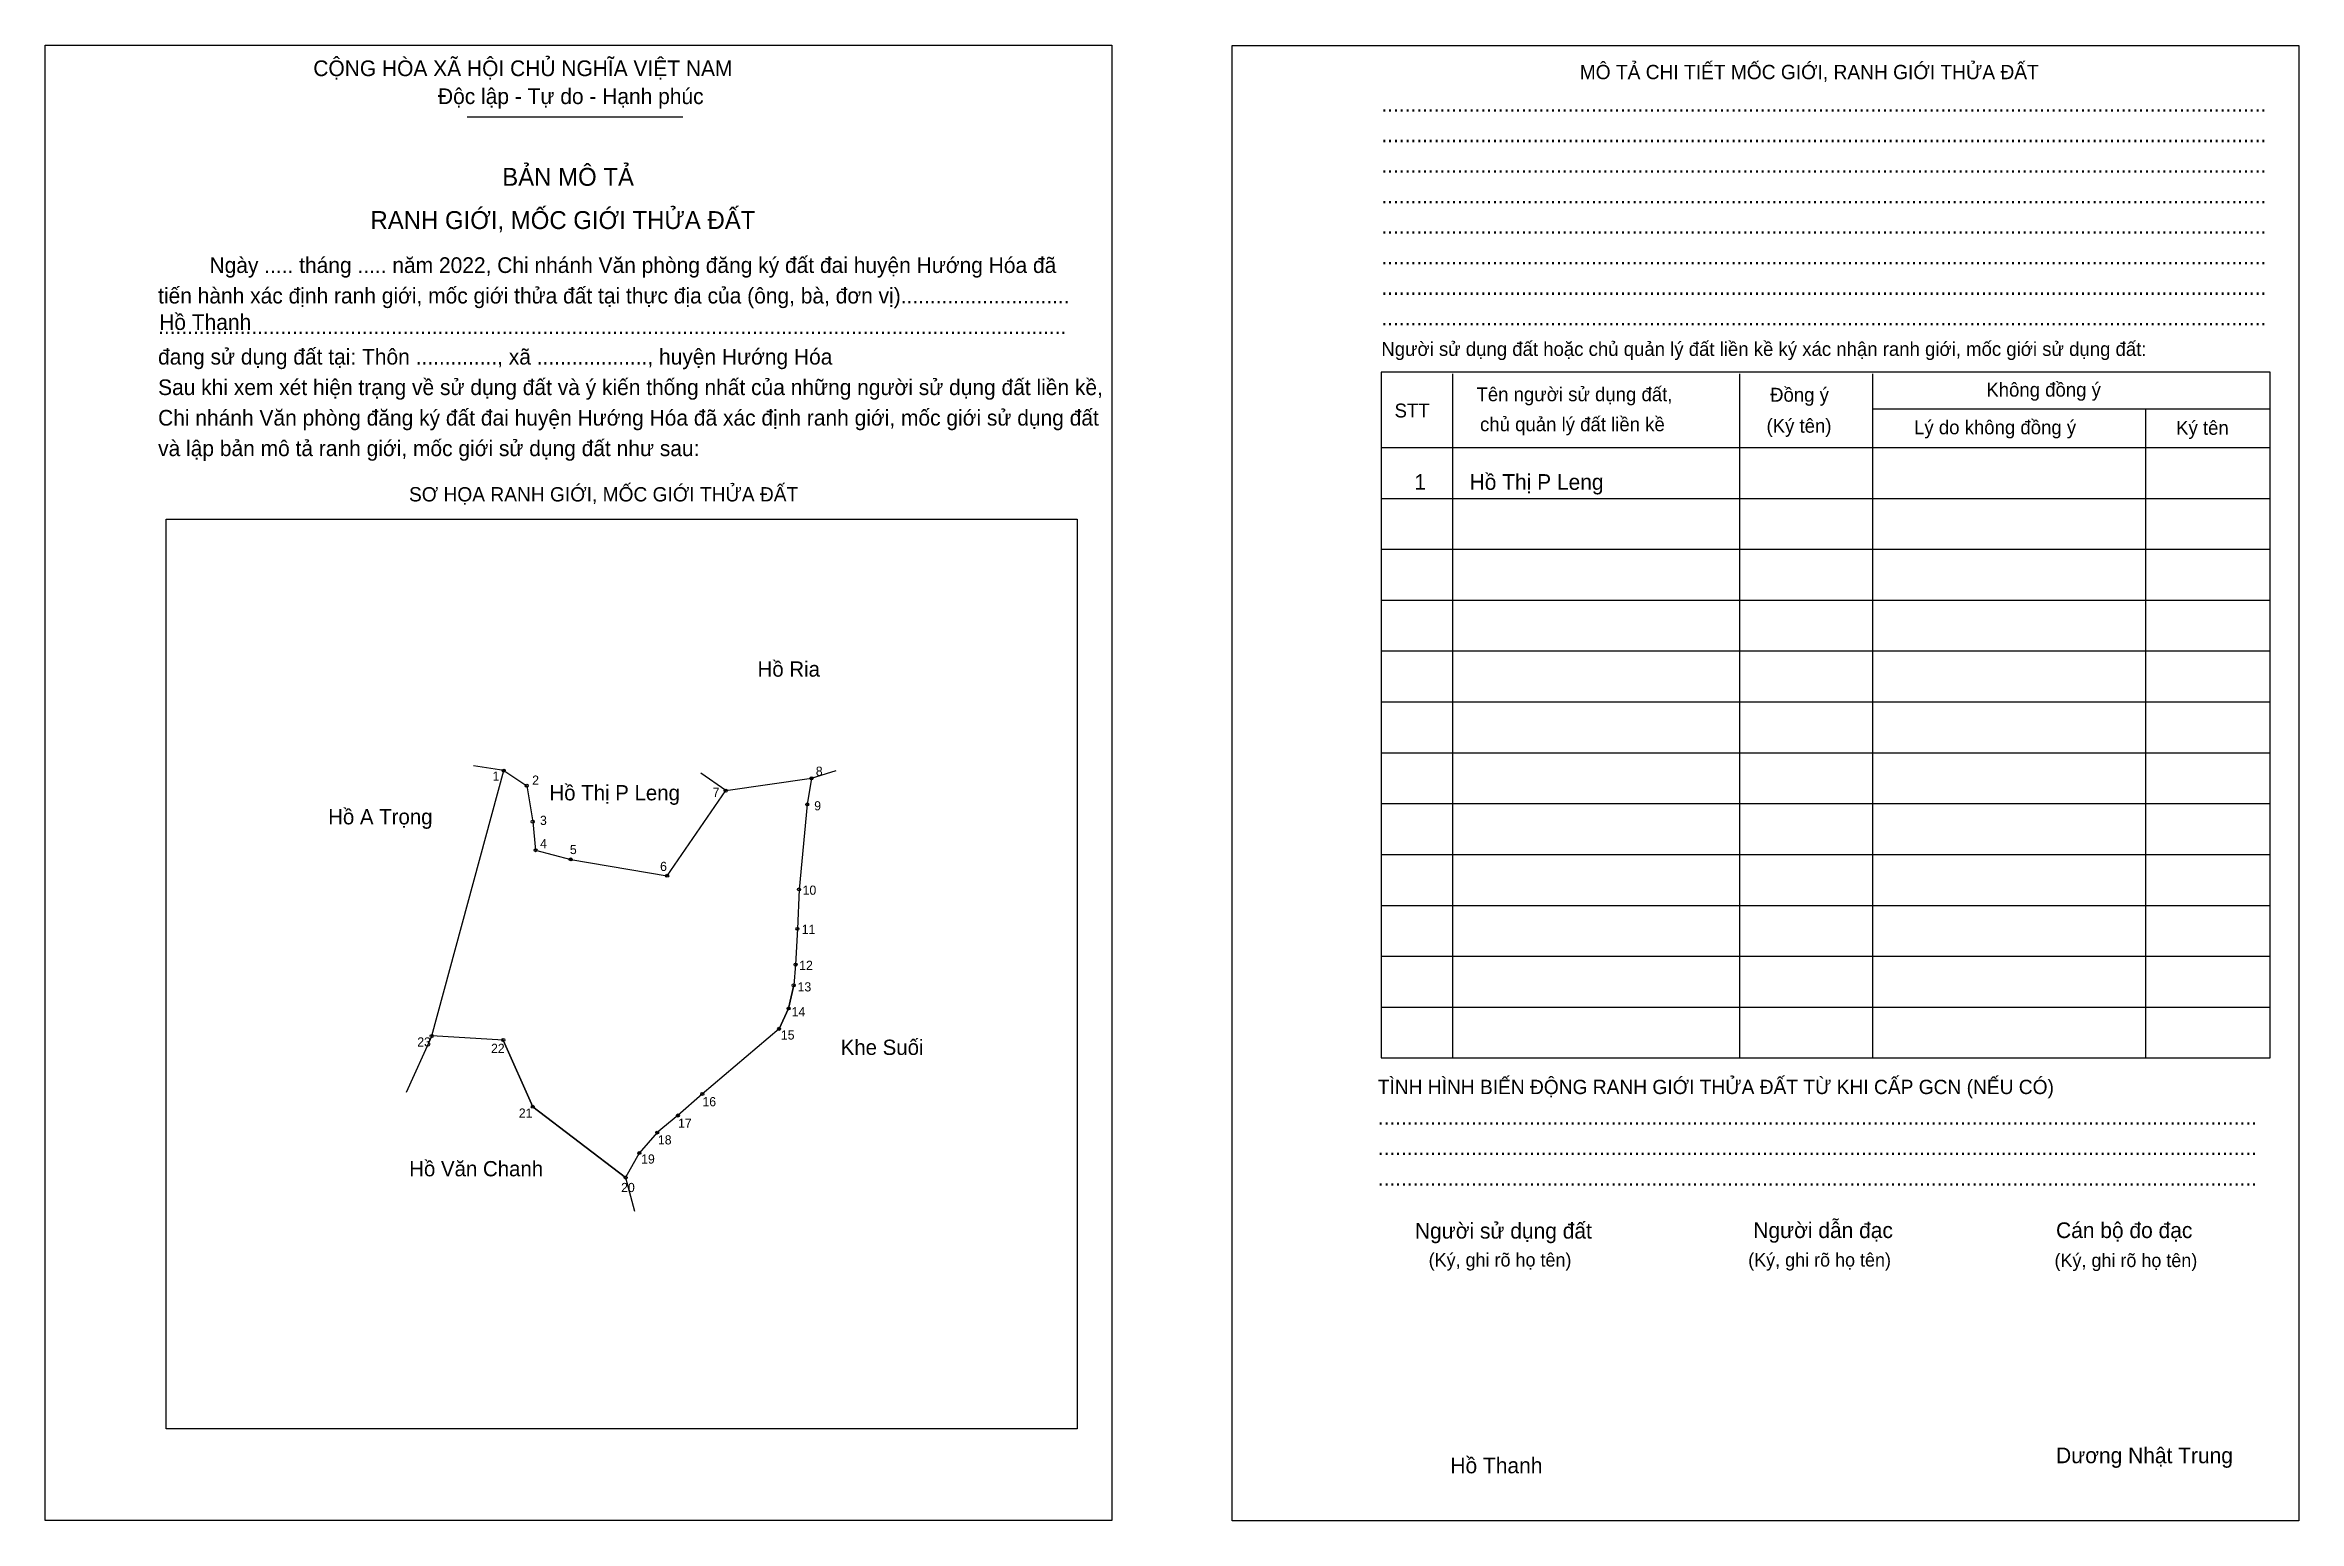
# Model space of a CAD drawing. Extents: x 544371 to 545152, y 1838890 to 1839402.
import ezdxf

# ---------------------------------------------------------------- set-up
doc = ezdxf.new("R2010")
doc.units = 0
for name, color, linetype in [('Level 1', 7, 'Continuous'), ('Level 10', 7, 'Continuous'), ('Level 11', 7, 'Continuous'), ('Level 2', 7, 'Continuous'), ('Level 25', 7, 'Continuous'), ('Level 27', 7, 'Continuous'), ('Level 36', 7, 'Continuous'), ('Level 52', 7, 'Continuous'), ('Level 55', 7, 'Continuous'), ('Level 6', 7, 'Continuous'), ('Level 9', 7, 'Continuous')]:
    doc.layers.add(name, color=color, linetype=linetype)

msp = doc.modelspace()

# ---------------------------------------------------------------- linework, layer by layer
at = {"layer": 'Level 1'}
for p, q in [((544371.18, 1839401.61), (544371.18, 1839401.61)), ((544782.5, 1839401.43), (544782.5, 1839401.43)), ((544517.47, 1839376.75), (544592.23, 1839376.75)), ((544858.92, 1839287.7), (544858.92, 1839050.55)), ((544958.37, 1839287.7), (544958.37, 1839050.55)), ((545004.39, 1839287.7), (545004.39, 1839050.55)), ((545004.39, 1839275.54), (545142.27, 1839275.54)), ((545099.07, 1839275.54), (545099.07, 1839050.55)), ((544834.23, 1839262.14), (545142.27, 1839262.14)), ((544834.23, 1839244.5), (545142.27, 1839244.5)), ((544413.17, 1839237.27), (544413.17, 1839237.27)), ((544834.23, 1839226.87), (545142.27, 1839226.87)), ((544834.23, 1839209.24), (545142.27, 1839209.24)), ((544834.23, 1839191.61), (545142.27, 1839191.61)), ((544834.23, 1839173.97), (545142.27, 1839173.97)), ((544834.23, 1839156.34), (545142.27, 1839156.34)), ((544834.23, 1839138.71), (545142.27, 1839138.71)), ((544834.23, 1839121.08), (545142.27, 1839121.08)), ((544834.23, 1839103.44), (545142.27, 1839103.44)), ((544834.23, 1839085.81), (545142.27, 1839085.81)), ((544834.23, 1839068.18), (545142.27, 1839068.18)), ((544728.79, 1838922.01), (544728.79, 1838922.01)), ((544740.88, 1838890.27), (544740.88, 1838890.27)), ((545152.2, 1838890.09), (545152.2, 1838890.09))]:
    msp.add_line(p, q, dxfattribs=at)
for points in [[(545142.27, 1839288.23), (544834.23, 1839288.23), (544834.23, 1839050.55), (545142.27, 1839050.55)], [(544413.17, 1839237.27), (544728.79, 1839237.27), (544728.79, 1838922.01), (544413.17, 1838922.01)]]:
    msp.add_lwpolyline(points, close=True, dxfattribs=at)
at = {"layer": 'Level 10'}
for p, q in [((544636.79, 1839147.47), (544645.32, 1839150.16)), ((544505.17, 1839058.17), (544496.36, 1839038.61)), ((544572.36, 1839009.11), (544575.48, 1838997.44))]:
    msp.add_line(p, q, dxfattribs=at)
msp.add_lwpolyline([(544505.17, 1839058.17), (544530.1, 1839150.17), (544538.1, 1839144.92), (544540.17, 1839132.44), (544541.14, 1839122.56), (544553.32, 1839119.36), (544586.76, 1839113.7), (544607.05, 1839143.22), (544636.79, 1839147.47), (544635.29, 1839138.4), (544632.44, 1839108.95), (544631.9, 1839095.28), (544631.24, 1839082.91), (544630.61, 1839075.74), (544628.81, 1839067.71), (544625.54, 1839060.65), (544598.93, 1839038.06), (544590.47, 1839030.61), (544583.31, 1839024.69), (544577.1, 1839017.57), (544572.36, 1839009.11), (544540.18, 1839033.63), (544529.98, 1839056.77)], close=True, dxfattribs=at)
at = {"layer": 'Level 11'}
for centre in [(544530.1, 1839150.17), (544636.79, 1839147.47), (544538.1, 1839144.92), (544607.05, 1839143.22), (544540.17, 1839132.44), (544635.29, 1839138.4), (544541.14, 1839122.56), (544553.32, 1839119.36), (544586.76, 1839113.7), (544632.44, 1839108.95), (544631.9, 1839095.28), (544631.24, 1839082.91), (544630.61, 1839075.74), (544625.54, 1839060.65), (544628.81, 1839067.71), (544505.17, 1839058.17), (544505.17, 1839058.17), (544529.98, 1839056.77), (544598.93, 1839038.06), (544540.18, 1839033.63), (544590.47, 1839030.61), (544583.31, 1839024.69), (544577.1, 1839017.57), (544572.36, 1839009.11)]:
    msp.add_circle(centre, 0.529, dxfattribs=at)
at = {"layer": 'Level 2'}
for points in [[(544371.19, 1839401.61), (544740.89, 1839401.61), (544740.89, 1838890.27), (544371.19, 1838890.27)], [(544782.5, 1839401.43), (545152.2, 1839401.43), (545152.2, 1838890.09), (544782.5, 1838890.09)]]:
    msp.add_lwpolyline(points, close=True, dxfattribs=at)
at = {"layer": 'Level 25'}
for p, q in [((544541.14, 1839122.56), (544553.32, 1839119.36)), ((544628.81, 1839067.71), (544630.61, 1839075.74)), ((544625.54, 1839060.65), (544628.81, 1839067.71)), ((544529.98, 1839056.77), (544540.18, 1839033.63)), ((544540.18, 1839033.63), (544572.36, 1839009.11))]:
    msp.add_line(p, q, dxfattribs=at)
at = {"layer": 'Level 27'}
for p, q in [((544530.1, 1839150.17), (544519.64, 1839151.76)), ((544607.05, 1839143.22), (544598.4, 1839149.31))]:
    msp.add_line(p, q, dxfattribs=at)

# ---------------------------------------------------------------- texts
at = {"layer": 'Level 1'}
for s, height, p in [('CỘNG HÒA XÃ HỘI CHỦ NGHĨA VIỆT NAM', 5.4305, (544464.13, 1839390.85)), ('MÔ TẢ CHI TIẾT MỐC GIỚI, RANH GIỚI THỬA ĐẤT', 4.965, (544902.98, 1839389.78)), ('Độc lập - Tự do - Hạnh phúc', 5.4305, (544507.33, 1839381.16)), ('........................................................................................................................................................', 5.4305, (544834.23, 1839378.51)), ('........................................................................................................................................................', 5.4305, (544834.23, 1839367.93)), ('BẢN MÔ TẢ', 6.207, (544529.59, 1839352.84)), ('........................................................................................................................................................', 5.4305, (544834.23, 1839357.35)), ('RANH GIỚI, MỐC GIỚI THỬA ĐẤT', 6.207, (544483.94, 1839337.85)), ('........................................................................................................................................................', 5.4305, (544834.23, 1839346.77)), ('........................................................................................................................................................', 5.4305, (544834.23, 1839336.19)), ('Ngày ..... tháng ..... năm 2022, Chi nhánh Văn phòng đăng ký đất đai huyện Hướng Hóa đã', 5.4305, (544428.16, 1839322.62)), ('........................................................................................................................................................', 5.4305, (544834.23, 1839325.61)), ('tiến hành xác định ranh giới, mốc giới thửa đất tại thực địa của (ông, bà, đơn vị).............................', 5.4305, (544410.35, 1839312.04)), ('........................................................................................................................................................', 5.4305, (544834.23, 1839315.03)), ('........................................................................................................................................................', 5.4305, (544834.23, 1839304.45)), ('đang sử dụng đất tại: Thôn .............., xã ..................., huyện Hướng Hóa', 5.4305, (544410.35, 1839290.88)), ('............................................................................................................................................................', 5.4305, (544410.35, 1839301.46)), ('Người sử dụng đất hoặc chủ quản lý đất liền kề ký xác nhận ranh giới, mốc giới sử dụng đất:', 4.8104, (544834.23, 1839293.87)), ('Sau khi xem xét hiện trạng về sử dụng đất và ý kiến thống nhất của những người sử dụng đất liền kề,', 5.4305, (544410.35, 1839280.3)), ('Tên người sử dụng đất,', 4.8104, (544867.21, 1839278.18)), ('Đồng ý', 4.81, (544968.95, 1839278.01)), ('Không đồng ý', 4.8104, (545043.88, 1839279.77)), ('Chi nhánh Văn phòng đăng ký đất đai huyện Hướng Hóa đã xác định ranh giới, mốc giới sử dụng đất', 5.4305, (544410.35, 1839269.72)), ('STT', 4.81, (544838.82, 1839272.54)), ('chủ quản lý đất liền kề', 4.8104, (544868.44, 1839267.78)), ('(Ký tên)', 4.81, (544967.71, 1839267.25)), ('Lý do không đồng ý', 4.8104, (545018.85, 1839266.72)), ('và lập bản mô tả ranh giới, mốc giới sử dụng đất như sau:', 5.4305, (544410.35, 1839259.14)), ('Ký tên', 4.81, (545109.65, 1839266.54)), ('SƠ HỌA RANH GIỚI, MỐC GIỚI THỬA ĐẤT', 4.965, (544497.29, 1839243.43)), ('TÌNH HÌNH BIẾN ĐỘNG RANH GIỚI THỬA ĐẤT TỪ KHI CẤP GCN (NẾU CÓ)', 4.965, (544833, 1839038.03)), ('.......................................................................................................................................................', 5.4305, (544833, 1839027.45)), ('.......................................................................................................................................................', 5.4305, (544833, 1839016.87)), ('.......................................................................................................................................................', 5.4305, (544833, 1839006.29)), ('Người sử dụng đất', 5.4305, (544845.87, 1838987.95)), ('Người dẫn đạc', 5.4305, (544963.13, 1838988.13)), ('Cán bộ đo đạc', 5.4305, (545068.04, 1838988.13)), ('(Ký, ghi rõ họ tên)', 4.655, (544850.63, 1838978.25)), ('(Ký, ghi rõ họ tên)', 4.655, (544961.36, 1838978.25)), ('(Ký, ghi rõ họ tên)', 4.655, (545067.51, 1838978.08)), ('Dương Nhật Trung', 5.4305, (545068.04, 1838910.1))]:
    msp.add_text(s, height=height, dxfattribs=at).set_placement(p)
at = {"layer": 'Level 36'}
for s, height, p in [('Hồ Ria', 5.29, (544618.08, 1839182.7)), ('Hồ Thị P Leng', 5.2897, (544545.96, 1839139.83)), ('Hồ A Trọng', 5.29, (544469.28, 1839131.52)), ('Khe Suối', 5.29, (544646.88, 1839051.6)), ('Hồ Văn Chanh', 5.2897, (544497.37, 1839009.53))]:
    msp.add_text(s, height=height, dxfattribs=at).set_placement(p)
at = {"layer": 'Level 52'}
for s, height, p in [('1', 5.43, (544845.68, 1839247.46)), ('Hồ Thị P Leng', 5.4305, (544864.81, 1839247.46))]:
    msp.add_text(s, height=height, dxfattribs=at).set_placement(p)
at = {"layer": 'Level 55'}
for s, p in [('1', (544530, 1839150.17)), ('8', (544636.67, 1839147.47)), ('2', (544537.98, 1839144.92)), ('7', (544606.93, 1839143.22)), ('3', (544540.06, 1839132.44)), ('9', (544635.17, 1839138.4)), ('4', (544541.02, 1839122.56)), ('5', (544553.21, 1839119.36)), ('6', (544586.64, 1839113.7)), ('10', (544632.19, 1839108.95)), ('11', (544631.67, 1839095.28)), ('12', (544630.99, 1839082.91)), ('13', (544630.37, 1839075.74)), ('14', (544628.56, 1839067.71)), ('23', (544504.93, 1839058.17)), ('22', (544529.73, 1839056.77)), ('15', (544625.3, 1839060.65)), ('16', (544598.68, 1839038.06)), ('21', (544539.95, 1839033.63)), ('17', (544590.22, 1839030.61)), ('18', (544583.06, 1839024.69)), ('19', (544576.85, 1839017.57)), ('20', (544572.11, 1839009.11))]:
    msp.add_text(s, height=0.353, dxfattribs=at).set_placement(p)
at = {"layer": 'Level 6'}
for p in [(544410.72, 1839302.87), (544858.16, 1838906.6)]:
    msp.add_text('Hồ Thanh', height=5.431, dxfattribs=at).set_placement(p)
at = {"layer": 'Level 9'}
for s, height, p in [('1', 3.17, (544526.26, 1839146.66)), ('2', 3.17, (544539.98, 1839145.26)), ('8', 3.17, (544638.27, 1839148.35)), ('7', 3.17, (544602.51, 1839141.01)), ('9', 3.17, (544637.71, 1839136.36)), ('3', 3.17, (544542.69, 1839131.31)), ('4', 3.17, (544542.73, 1839123.26)), ('5', 3.17, (544553.05, 1839121.22)), ('6', 3.17, (544584.3, 1839115.36)), ('10', 3.174, (544633.7, 1839107.12)), ('11', 3.174, (544633.37, 1839093.53)), ('13', 3.174, (544631.95, 1839073.61)), ('12', 3.174, (544632.51, 1839081.07)), ('14', 3.174, (544629.89, 1839064.99)), ('23', 3.174, (544500.16, 1839054.52)), ('22', 3.174, (544525.72, 1839052.28)), ('15', 3.174, (544626.16, 1839056.93)), ('21', 3.174, (544535.35, 1839029.86)), ('16', 3.174, (544598.98, 1839033.81)), ('18', 3.174, (544583.56, 1839020.58)), ('17', 3.174, (544590.52, 1839026.34)), ('19', 3.174, (544577.74, 1839013.95)), ('20', 3.174, (544570.81, 1839004.07))]:
    msp.add_text(s, height=height, dxfattribs=at).set_placement(p)

doc.saveas('drawing.dxf')
